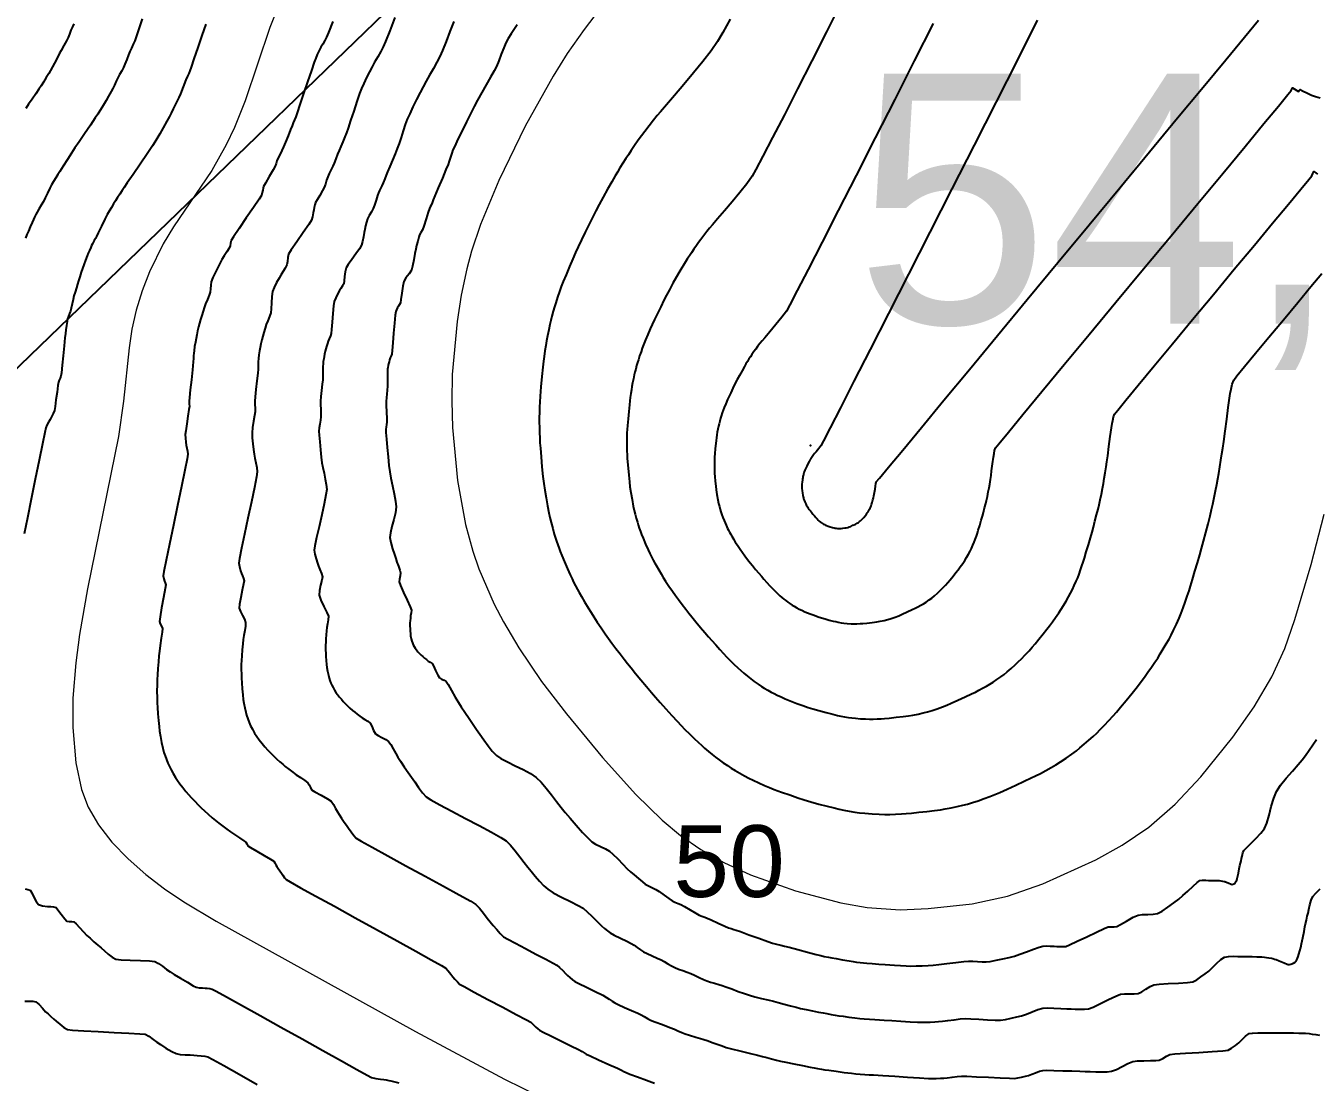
# Model space of a CAD drawing. Extents: x 27 to 849, y 0 to 853.
# Drawn here: x 329.2 to 420.6, y 348.1 to 422.9 of the extents above; entities that cross this region are included whole.
import ezdxf
from ezdxf.enums import TextEntityAlignment as Align

# ---------------------------------------------------------------- set-up
doc = ezdxf.new("R2010")
doc.units = 0
doc.header["$LTSCALE"] = 2
for name, color, linetype in [('Curva 1 m', 5, 'Continuous'), ('Curva Mestra', 1, 'Continuous'), ('REL_Ponto_Cotado_Altimetrico_P', 7, 'Continuous'), ('TXT - TEXTO 01', 142, 'Continuous')]:
    doc.layers.add(name, color=color, linetype=linetype)
doc.styles.add('ARIAL', font='arial.ttf')

msp = doc.modelspace()

# ---------------------------------------------------------------- linework, layer by layer
at = {"extrusion": (-0.049704, 0.050571, 0.997483), "elevation": -45.882}
msp.add_lwpolyline([(-371.684, 250.552), (-374.359, -58.63), (-849.748, -54.517), (-847.073, 254.665)], close=True, dxfattribs=at)
at = {"layer": 'Curva 1 m', "linetype": 'Continuous', "lineweight": -3}
for points, elevation in [([(386.895, 424.498), (385.871, 422.463), (384.836, 420.415), (383.83, 418.43), (382.891, 416.589), (382.06, 414.969), (381.376, 413.65), (380.878, 412.711), (380.605, 412.23), (380.233, 411.708), (379.745, 411.087), (379.198, 410.424), (378.652, 409.781), (378.164, 409.215), (377.792, 408.786), (377.595, 408.554), (377.409, 408.317), (377.193, 408.038), (376.983, 407.764), (376.815, 407.54), (376.659, 407.323), (376.479, 407.067), (376.305, 406.815), (376.165, 406.608), (376.036, 406.411), (375.889, 406.18), (375.743, 405.948), (375.621, 405.747), (375.482, 405.507), (375.262, 405.119), (375.003, 404.658), (374.751, 404.201), (374.549, 403.824), (374.358, 403.451), (374.133, 402.997), (373.902, 402.522), (373.693, 402.086), (373.537, 401.749), (373.396, 401.428), (373.231, 401.038), (373.065, 400.64), (372.924, 400.293), (372.831, 400.058), (372.744, 399.812), (372.644, 399.517), (372.553, 399.239), (372.492, 399.043), (372.43, 398.828), (372.365, 398.583), (372.311, 398.366), (372.266, 398.169), (372.207, 397.892), (372.147, 397.598), (372.1, 397.351), (372.06, 397.117), (372.016, 396.845), (371.976, 396.572), (371.944, 396.336), (371.914, 396.047), (371.868, 395.582), (371.82, 395.059), (371.779, 394.595), (371.757, 394.307), (371.747, 394.072), (371.74, 393.799), (371.736, 393.526), (371.736, 393.292), (371.739, 393.057), (371.746, 392.784), (371.755, 392.511), (371.767, 392.277), (371.788, 392.006), (371.824, 391.576), (371.869, 391.079), (371.916, 390.606), (371.958, 390.247), (372.022, 389.83), (372.109, 389.334), (372.196, 388.871), (372.261, 388.555), (372.323, 388.307), (372.404, 388.014), (372.483, 387.737), (372.542, 387.54), (372.612, 387.324), (372.698, 387.078), (372.777, 386.864), (372.886, 386.603), (373.064, 386.189), (373.246, 385.774), (373.366, 385.511), (373.475, 385.293), (373.604, 385.048), (373.72, 384.835), (373.831, 384.64), (373.992, 384.366), (374.164, 384.075), (374.313, 383.833), (374.485, 383.568), (374.72, 383.217), (374.968, 382.851), (375.182, 382.545), (375.396, 382.255), (375.649, 381.918), (375.906, 381.584), (376.129, 381.298), (376.341, 381.036), (376.633, 380.68), (376.957, 380.288), (377.266, 379.918), (377.513, 379.629), (377.748, 379.36), (378.03, 379.044), (378.322, 378.72), (378.588, 378.43), (378.789, 378.216), (379.031, 377.972), (379.323, 377.685), (379.601, 377.418), (379.799, 377.233), (380.02, 377.041), (380.277, 376.827), (380.506, 376.645), (380.746, 376.468), (381.028, 376.27), (381.28, 376.103), (381.473, 375.986), (381.71, 375.849), (381.951, 375.714), (382.16, 375.602), (382.382, 375.493), (382.657, 375.365), (382.94, 375.238), (383.183, 375.135), (383.426, 375.041), (383.782, 374.909), (384.19, 374.762), (384.589, 374.624), (384.918, 374.516), (385.342, 374.393), (385.853, 374.257), (386.328, 374.136), (386.648, 374.06), (386.881, 374.011), (387.153, 373.961), (387.426, 373.914), (387.662, 373.881), (387.933, 373.853), (388.287, 373.825), (388.644, 373.803), (388.922, 373.793), (389.17, 373.796), (389.458, 373.807), (389.746, 373.824), (389.993, 373.841), (390.326, 373.872), (390.81, 373.921), (391.308, 373.978), (391.685, 374.028), (392, 374.083), (392.365, 374.154), (392.729, 374.232), (393.039, 374.31), (393.35, 374.405), (393.715, 374.531), (394.081, 374.664), (394.392, 374.785), (394.712, 374.923), (395.18, 375.134), (395.69, 375.369), (396.139, 375.578), (396.422, 375.714), (396.659, 375.835), (396.934, 375.981), (397.206, 376.131), (397.436, 376.265), (397.669, 376.413), (397.945, 376.596), (398.221, 376.788), (398.451, 376.958), (398.682, 377.146), (398.957, 377.383), (399.232, 377.63), (399.462, 377.845), (399.69, 378.072), (399.958, 378.351), (400.224, 378.637), (400.448, 378.886), (400.651, 379.125), (400.925, 379.457), (401.221, 379.822), (401.49, 380.159), (401.681, 380.406), (401.879, 380.675), (402.104, 380.993), (402.322, 381.31), (402.498, 381.575), (402.662, 381.839), (402.849, 382.151), (403.027, 382.461), (403.168, 382.717), (403.291, 382.966), (403.428, 383.26), (403.559, 383.555), (403.666, 383.808), (403.762, 384.062), (403.868, 384.36), (403.971, 384.659), (404.056, 384.917), (404.145, 385.201), (404.277, 385.639), (404.428, 386.147), (404.572, 386.637), (404.682, 387.024), (404.779, 387.384), (404.891, 387.81), (405.004, 388.251), (405.105, 388.652), (405.178, 388.959), (405.256, 389.311), (405.341, 389.722), (405.422, 390.133), (405.488, 390.485), (405.549, 390.836), (405.616, 391.245), (405.68, 391.654), (405.734, 392.007), (405.792, 392.428), (405.881, 393.087), (405.977, 393.808), (406.059, 394.413), (406.106, 394.726), (406.148, 394.945), (406.206, 395.193), (406.279, 395.398), (406.498, 395.673), (407.077, 396.38), (407.957, 397.447), (409.077, 398.801), (410.378, 400.371), (411.798, 402.085), (413.278, 403.869), (414.758, 405.651), (416.177, 407.36), (417.474, 408.923), (418.591, 410.268), (419.465, 411.322), (420.038, 412.013), (420.248, 412.27), (420.312, 412.435), (420.382, 412.56), (420.524, 412.473), (420.66, 412.381)], 52), ([(337.414, 423.377), (337.177, 422.673), (336.985, 422.108), (336.884, 421.821), (336.779, 421.579), (336.652, 421.306), (336.543, 421.066), (336.45, 420.833), (336.321, 420.504), (336.19, 420.174), (336.092, 419.941), (335.966, 419.701), (335.815, 419.43), (335.688, 419.196), (335.573, 418.96), (335.446, 418.689), (335.331, 418.454), (335.209, 418.23), (335.032, 417.913), (334.852, 417.595), (334.722, 417.37), (334.583, 417.136), (334.421, 416.87), (334.277, 416.64), (334.093, 416.364), (333.748, 415.855), (333.333, 415.244), (332.938, 414.661), (332.654, 414.239), (332.411, 413.87), (332.115, 413.417), (331.817, 412.959), (331.571, 412.579), (331.429, 412.358), (331.286, 412.129), (331.125, 411.866), (330.989, 411.633), (330.869, 411.394), (330.702, 411.047), (330.535, 410.699), (330.414, 410.456), (330.269, 410.199), (330.1, 409.91), (329.978, 409.698), (329.889, 409.53), (329.791, 409.338), (329.708, 409.168), (329.621, 408.971), (329.489, 408.661), (329.352, 408.338), (329.254, 408.099), (329.15, 407.839)], 43), ([(350.92, 423.195), (350.61, 422.423), (350.471, 422.084), (350.349, 421.855), (350.202, 421.599), (350.075, 421.373), (349.953, 421.136), (349.814, 420.856), (349.701, 420.607), (349.599, 420.319), (349.395, 419.719), (349.13, 418.932), (348.845, 418.085), (348.583, 417.304), (348.384, 416.714), (348.291, 416.441), (348.21, 416.241), (348.114, 416.015), (348.03, 415.816), (347.924, 415.549), (347.747, 415.104), (347.562, 414.64), (347.428, 414.316), (347.309, 414.063), (347.16, 413.758), (347.026, 413.485), (346.952, 413.327), (346.89, 413.139), (346.826, 412.952), (346.684, 412.693), (346.412, 412.212), (346.144, 411.74), (346.015, 411.507), (345.979, 411.383), (345.948, 411.257), (345.919, 411.084), (345.87, 410.882), (345.699, 410.619), (345.3, 410.031), (344.787, 409.281), (344.275, 408.531), (343.877, 407.943), (343.707, 407.681), (343.677, 407.494), (343.649, 407.306), (343.563, 407.152), (343.397, 406.886), (343.21, 406.588), (343.062, 406.338), (342.889, 406.009), (342.644, 405.526), (342.417, 405.058), (342.295, 404.77), (342.263, 404.534), (342.252, 404.258), (342.226, 404.02), (342.155, 403.808), (342.036, 403.51), (341.907, 403.193), (341.806, 402.928), (341.722, 402.674), (341.628, 402.377), (341.54, 402.081), (341.469, 401.831), (341.407, 401.582), (341.339, 401.291), (341.275, 401.001), (341.225, 400.757), (341.178, 400.491), (341.126, 400.169), (341.083, 399.88), (341.061, 399.714), (341.056, 399.527), (341.053, 399.339), (341.028, 399.088), (340.97, 398.533), (340.896, 397.827), (340.822, 397.121), (340.765, 396.567), (340.741, 396.315), (340.747, 396.127), (340.752, 395.94), (340.721, 395.713), (340.651, 395.25), (340.568, 394.701), (340.498, 394.215), (340.467, 393.94), (340.478, 393.694), (340.508, 393.414), (340.537, 393.19), (340.577, 392.99), (340.626, 392.764), (340.649, 392.565), (340.588, 392.229), (340.426, 391.421), (340.192, 390.277), (339.915, 388.932), (339.623, 387.522), (339.346, 386.182), (339.112, 385.048), (338.952, 384.254), (338.892, 383.937), (338.939, 383.732), (338.996, 383.562), (339.044, 383.438), (339.083, 383.312), (339.036, 383.034), (338.922, 382.413), (338.787, 381.671), (338.676, 381.029), (338.635, 380.711), (338.695, 380.55), (338.792, 380.371), (338.853, 380.211), (338.833, 379.962), (338.767, 379.517), (338.689, 379.019), (338.632, 378.607), (338.598, 378.276), (338.56, 377.843), (338.521, 377.374), (338.489, 376.939), (338.471, 376.603), (338.462, 376.221), (338.46, 375.776), (338.464, 375.332), (338.475, 374.95), (338.495, 374.611), (338.526, 374.169), (338.565, 373.695), (338.606, 373.262), (338.644, 372.94), (338.706, 372.574), (338.792, 372.141), (338.882, 371.733), (338.957, 371.44), (339.033, 371.205), (339.133, 370.934), (339.24, 370.666), (339.34, 370.44), (339.458, 370.211), (339.61, 369.939), (339.772, 369.668), (339.917, 369.44), (340.079, 369.214), (340.284, 368.946), (340.498, 368.678), (340.686, 368.454), (340.885, 368.233), (341.13, 367.976), (341.38, 367.72), (341.599, 367.504), (341.825, 367.295), (342.095, 367.053), (342.369, 366.815), (342.606, 366.616), (342.844, 366.425), (343.126, 366.208), (343.41, 365.994), (343.657, 365.813), (343.943, 365.619), (344.297, 365.387), (344.605, 365.184), (344.753, 365.079), (344.819, 364.953), (344.884, 364.829), (345.085, 364.706), (345.529, 364.448), (346.057, 364.142), (346.51, 363.875), (346.727, 363.735), (346.805, 363.626), (346.88, 363.487), (346.946, 363.365), (347.037, 363.226), (347.158, 363.046), (347.268, 362.889), (347.373, 362.737), (347.496, 362.564), (347.618, 362.429), (347.903, 362.264), (348.63, 361.858), (349.702, 361.265), (351.021, 360.538), (352.488, 359.73), (354.005, 358.894), (355.474, 358.085), (356.797, 357.354), (357.876, 356.756), (358.613, 356.343), (358.91, 356.17), (359.087, 355.982), (359.27, 355.746), (359.421, 355.552), (359.565, 355.38), (359.733, 355.185), (359.893, 355.031), (360.211, 354.85), (360.935, 354.462), (361.9, 353.95), (362.945, 353.398), (363.906, 352.89), (364.621, 352.51), (364.928, 352.341), (365.059, 352.224), (365.199, 352.081), (365.301, 351.978), (365.429, 351.865), (365.562, 351.76), (365.805, 351.636), (366.356, 351.363), (367.061, 351.015), (367.766, 350.667), (368.318, 350.394), (368.562, 350.27), (368.705, 350.17), (368.848, 350.07), (369.132, 349.94), (369.741, 349.668), (370.46, 349.348), (371.071, 349.076), (371.359, 348.947), (371.521, 348.853), (371.684, 348.761), (371.945, 348.661), (372.493, 348.457), (373.137, 348.218), (373.688, 348.013)], 46), ([(355.317, 423.47), (354.943, 422.525), (354.646, 421.785), (354.482, 421.394), (354.308, 421.061), (354.091, 420.681), (353.872, 420.302), (353.69, 419.973), (353.513, 419.63), (353.305, 419.22), (353.103, 418.802), (352.942, 418.44), (352.813, 418.086), (352.619, 417.519), (352.396, 416.847), (352.177, 416.183), (351.995, 415.635), (351.884, 415.316), (351.766, 415.02), (351.622, 414.676), (351.478, 414.34), (351.363, 414.066), (351.253, 413.792), (351.124, 413.467), (351.002, 413.159), (350.911, 412.941), (350.797, 412.703), (350.662, 412.434), (350.554, 412.199), (350.473, 411.961), (350.388, 411.686), (350.303, 411.449), (350.179, 411.217), (349.986, 410.883), (349.799, 410.561), (349.694, 410.365), (349.644, 410.209), (349.598, 410.026), (349.561, 409.865), (349.524, 409.652), (349.473, 409.362), (349.405, 409.115), (349.213, 408.812), (348.821, 408.243), (348.362, 407.585), (347.971, 407.017), (347.782, 406.714), (347.736, 406.48), (347.711, 406.201), (347.667, 405.964), (347.547, 405.737), (347.374, 405.474), (347.227, 405.239), (347.105, 405.018), (346.934, 404.7), (346.765, 404.358), (346.652, 404.063), (346.598, 403.72), (346.567, 403.273), (346.544, 402.846), (346.513, 402.563), (346.425, 402.298), (346.301, 402.002), (346.198, 401.743), (346.112, 401.481), (346.02, 401.18), (345.946, 400.921), (345.882, 400.663), (345.815, 400.369), (345.763, 400.115), (345.717, 399.864), (345.671, 399.578), (345.64, 399.333), (345.631, 399.095), (345.63, 398.822), (345.624, 398.583), (345.596, 398.29), (345.538, 397.756), (345.472, 397.142), (345.416, 396.608), (345.39, 396.315), (345.395, 396.076), (345.41, 395.803), (345.413, 395.565), (345.376, 395.303), (345.305, 394.89), (345.235, 394.439), (345.199, 394.065), (345.21, 393.71), (345.248, 393.291), (345.297, 392.885), (345.34, 392.565), (345.394, 392.275), (345.47, 391.939), (345.537, 391.603), (345.564, 391.315), (345.506, 390.95), (345.355, 390.192), (345.143, 389.175), (344.901, 388.031), (344.659, 386.892), (344.449, 385.894), (344.301, 385.166), (344.246, 384.844), (344.294, 384.59), (344.383, 384.304), (344.453, 384.094), (344.515, 383.935), (344.586, 383.754), (344.627, 383.594), (344.593, 383.366), (344.504, 382.928), (344.398, 382.41), (344.315, 381.939), (344.291, 381.643), (344.368, 381.409), (344.507, 381.143), (344.647, 380.877), (344.727, 380.643), (344.722, 380.383), (344.671, 380.058), (344.607, 379.725), (344.561, 379.44), (344.529, 379.116), (344.492, 378.691), (344.459, 378.266), (344.44, 377.937), (344.433, 377.651), (344.432, 377.317), (344.435, 376.984), (344.444, 376.698), (344.463, 376.366), (344.496, 375.934), (344.534, 375.507), (344.57, 375.19), (344.617, 374.915), (344.681, 374.591), (344.749, 374.284), (344.805, 374.065), (344.886, 373.822), (344.99, 373.549), (345.092, 373.315), (345.216, 373.077), (345.376, 372.802), (345.525, 372.565), (345.695, 372.331), (345.908, 372.059), (346.102, 371.825), (346.31, 371.597), (346.561, 371.337), (346.787, 371.113), (346.956, 370.956), (347.159, 370.775), (347.364, 370.596), (347.541, 370.447), (347.789, 370.251), (348.075, 370.032), (348.329, 369.845), (348.616, 369.658), (348.943, 369.451), (349.152, 369.294), (349.241, 369.14), (349.324, 368.947), (349.414, 368.795), (349.65, 368.644), (350.084, 368.404), (350.528, 368.154), (350.796, 367.974), (350.952, 367.756), (351.101, 367.477), (351.234, 367.234), (351.361, 367.038), (351.535, 366.779), (351.719, 366.509), (351.877, 366.282), (352.029, 366.061), (352.208, 365.803), (352.396, 365.553), (352.577, 365.361), (352.917, 365.157), (353.7, 364.72), (354.802, 364.116), (356.096, 363.41), (357.456, 362.669), (358.757, 361.959), (359.873, 361.344), (360.678, 360.892), (361.046, 360.667), (361.307, 360.401), (361.586, 360.055), (361.851, 359.707), (362.068, 359.433), (362.278, 359.182), (362.523, 358.89), (362.776, 358.608), (363.011, 358.389), (363.3, 358.214), (363.848, 357.918), (364.55, 357.551), (365.3, 357.162), (365.993, 356.803), (366.524, 356.523), (366.787, 356.372), (366.979, 356.207), (367.194, 355.993), (367.392, 355.787), (367.534, 355.645), (367.696, 355.501), (367.884, 355.34), (368.057, 355.21), (368.333, 355.065), (368.868, 354.802), (369.489, 354.499), (370.026, 354.236), (370.307, 354.093), (370.49, 353.967), (370.694, 353.816), (370.878, 353.693), (371.119, 353.579), (371.56, 353.383), (372.068, 353.159), (372.513, 352.963), (372.761, 352.85), (372.969, 352.733), (373.202, 352.593), (373.412, 352.48), (373.725, 352.357), (374.254, 352.162), (374.788, 351.967), (375.115, 351.843), (375.356, 351.733), (375.628, 351.603), (375.871, 351.498), (376.163, 351.404), (376.631, 351.267), (377.124, 351.122), (377.494, 351.009), (377.791, 350.905), (378.134, 350.777), (378.478, 350.652), (378.776, 350.552), (379.143, 350.454), (379.732, 350.307), (380.394, 350.145), (380.981, 350.003), (381.346, 349.912), (381.642, 349.834), (381.985, 349.741), (382.328, 349.649), (382.625, 349.575), (382.985, 349.498), (383.555, 349.383), (384.183, 349.258), (384.719, 349.153), (385.01, 349.096), (385.249, 349.052), (385.521, 349.003), (385.76, 348.964), (386.042, 348.925), (386.55, 348.858), (387.137, 348.782), (387.657, 348.717), (387.962, 348.681), (388.258, 348.657), (388.597, 348.634), (388.893, 348.616), (389.21, 348.596), (389.859, 348.555), (390.706, 348.501), (391.617, 348.445), (392.459, 348.393), (393.098, 348.356), (393.401, 348.341), (393.653, 348.346), (393.941, 348.36), (394.192, 348.377), (394.429, 348.404), (394.771, 348.448), (395.136, 348.491), (395.443, 348.515), (395.818, 348.506), (396.504, 348.475), (397.342, 348.433), (398.175, 348.392), (398.845, 348.363), (399.193, 348.358), (399.426, 348.39), (399.696, 348.443), (399.964, 348.506), (400.193, 348.566), (400.421, 348.646), (400.688, 348.753), (400.958, 348.854), (401.193, 348.917), (401.476, 348.928), (401.982, 348.92), (402.608, 348.901), (403.254, 348.878), (403.816, 348.858), (404.193, 348.849), (404.539, 348.839), (404.948, 348.824), (405.37, 348.815), (405.76, 348.823), (406.068, 348.861), (406.42, 348.993), (406.818, 349.2), (407.216, 349.41), (407.568, 349.547), (407.903, 349.591), (408.348, 349.608), (408.811, 349.613), (409.206, 349.62), (409.443, 349.643), (409.685, 349.761), (409.951, 349.93), (410.193, 350.05), (410.557, 350.089), (411.308, 350.14), (412.253, 350.197), (413.198, 350.256), (413.951, 350.31), (414.318, 350.355), (414.568, 350.49), (414.838, 350.686), (415.068, 350.867), (415.295, 351.083), (415.561, 351.345), (415.815, 351.523), (416.051, 351.563), (416.432, 351.579), (416.882, 351.58), (417.326, 351.576), (417.69, 351.574), (418.057, 351.575), (418.506, 351.574), (418.96, 351.57), (419.337, 351.565), (419.557, 351.56), (419.789, 351.545), (420.053, 351.523), (420.279, 351.497), (420.52, 351.457), (420.79, 351.404)], 47), ([(359.479, 423.186), (359.211, 422.491), (358.931, 421.77), (358.678, 421.137), (358.493, 420.705), (358.291, 420.313), (358.041, 419.867), (357.772, 419.403), (357.517, 418.959), (357.304, 418.573), (357.094, 418.164), (356.844, 417.67), (356.587, 417.15), (356.356, 416.665), (356.183, 416.273), (356.042, 415.898), (355.893, 415.452), (355.744, 414.987), (355.603, 414.55), (355.477, 414.191), (355.331, 413.82), (355.143, 413.369), (354.951, 412.916), (354.79, 412.538), (354.696, 412.316), (354.594, 412.062), (354.481, 411.775), (354.394, 411.566), (354.319, 411.408), (354.23, 411.23), (354.157, 411.071), (354.087, 410.867), (353.981, 410.533), (353.869, 410.188), (353.78, 409.946), (353.652, 409.712), (353.494, 409.45), (353.374, 409.223), (353.298, 408.989), (353.23, 408.715), (353.174, 408.473), (353.133, 408.252), (353.083, 407.939), (353.019, 407.612), (352.94, 407.348), (352.793, 407.102), (352.54, 406.745), (352.252, 406.35), (352.001, 405.993), (351.858, 405.748), (351.793, 405.475), (351.75, 405.134), (351.719, 404.818), (351.686, 404.623), (351.603, 404.465), (351.489, 404.292), (351.392, 404.139), (351.274, 403.926), (351.119, 403.627), (351.009, 403.355), (350.967, 403.051), (350.919, 402.511), (350.871, 401.899), (350.83, 401.376), (350.801, 401.105), (350.742, 400.929), (350.66, 400.731), (350.591, 400.559), (350.534, 400.384), (350.472, 400.184), (350.423, 400.01), (350.38, 399.839), (350.336, 399.642), (350.3, 399.473), (350.27, 399.308), (350.239, 399.119), (350.219, 398.952), (350.212, 398.759), (350.209, 398.449), (350.205, 398.109), (350.195, 397.827), (350.164, 397.507), (350.114, 397.071), (350.065, 396.635), (350.039, 396.315), (350.042, 396.051), (350.058, 395.741), (350.073, 395.437), (350.074, 395.19), (350.046, 394.958), (349.999, 394.69), (349.954, 394.421), (349.931, 394.19), (349.944, 393.902), (349.983, 393.427), (350.036, 392.872), (350.093, 392.341), (350.142, 391.94), (350.204, 391.6), (350.292, 391.206), (350.382, 390.796), (350.452, 390.403), (350.479, 390.065), (350.427, 389.685), (350.3, 389.045), (350.127, 388.253), (349.94, 387.419), (349.769, 386.651), (349.645, 386.059), (349.6, 385.751), (349.644, 385.476), (349.736, 385.151), (349.837, 384.845), (349.911, 384.626), (350.003, 384.387), (350.11, 384.116), (350.171, 383.876), (350.138, 383.634), (350.051, 383.275), (349.968, 382.891), (349.948, 382.575), (350.063, 382.229), (350.279, 381.777), (350.492, 381.349), (350.601, 381.075), (350.59, 380.824), (350.535, 380.531), (350.49, 380.273), (350.469, 380.057), (350.444, 379.774), (350.422, 379.49), (350.409, 379.271), (350.404, 379.008), (350.405, 378.708), (350.412, 378.445), (350.425, 378.224), (350.447, 377.936), (350.472, 377.651), (350.496, 377.44), (350.541, 377.186), (350.601, 376.9), (350.653, 376.69), (350.706, 376.528), (350.776, 376.346), (350.844, 376.19), (350.927, 376.032), (351.033, 375.848), (351.133, 375.69), (351.246, 375.534), (351.388, 375.352), (351.517, 375.197), (351.656, 375.045), (351.823, 374.871), (351.974, 374.722), (352.13, 374.578), (352.314, 374.416), (352.477, 374.278), (352.642, 374.147), (352.833, 374.001), (353.002, 373.877), (353.183, 373.764), (353.39, 373.638), (353.551, 373.509), (353.67, 373.294), (353.801, 372.996), (353.944, 372.76), (354.123, 372.636), (354.387, 372.501), (354.66, 372.359), (354.865, 372.213), (355.024, 371.998), (355.198, 371.694), (355.37, 371.371), (355.522, 371.103), (355.713, 370.81), (355.973, 370.42), (356.249, 370.015), (356.486, 369.675), (356.715, 369.344), (356.983, 368.956), (357.265, 368.582), (357.536, 368.293), (357.857, 368.09), (358.494, 367.736), (359.345, 367.279), (360.306, 366.768), (361.273, 366.252), (362.144, 365.781), (362.814, 365.401), (363.182, 365.164), (363.492, 364.858), (363.825, 364.461), (364.156, 364.032), (364.461, 363.63), (364.715, 363.313), (364.962, 363.019), (365.246, 362.676), (365.549, 362.323), (365.85, 362), (366.13, 361.747), (366.527, 361.5), (367.108, 361.197), (367.743, 360.883), (368.299, 360.603), (368.647, 360.402), (368.934, 360.155), (369.257, 359.835), (369.554, 359.526), (369.768, 359.313), (369.943, 359.155), (370.15, 358.974), (370.362, 358.799), (370.551, 358.66), (370.847, 358.502), (371.296, 358.286), (371.747, 358.071), (372.051, 357.915), (372.252, 357.781), (372.479, 357.613), (372.706, 357.447), (372.909, 357.315), (373.169, 357.189), (373.527, 357.034), (373.889, 356.879), (374.164, 356.753), (374.391, 356.627), (374.65, 356.472), (374.911, 356.319), (375.14, 356.198), (375.389, 356.096), (375.697, 355.985), (376.01, 355.874), (376.275, 355.774), (376.538, 355.656), (376.848, 355.508), (377.155, 355.364), (377.409, 355.255), (377.656, 355.173), (377.948, 355.088), (378.241, 355.005), (378.491, 354.93), (378.757, 354.835), (379.162, 354.687), (379.625, 354.517), (380.069, 354.358), (380.414, 354.244), (380.807, 354.136), (381.268, 354.023), (381.731, 353.914), (382.127, 353.817), (382.461, 353.729), (382.878, 353.617), (383.32, 353.498), (383.728, 353.391), (384.045, 353.312), (384.429, 353.228), (384.886, 353.136), (385.32, 353.052), (385.636, 352.992), (385.895, 352.944), (386.197, 352.889), (386.499, 352.836), (386.76, 352.794), (387.064, 352.75), (387.467, 352.696), (387.884, 352.644), (388.228, 352.605), (388.55, 352.578), (388.926, 352.552), (389.302, 352.528), (389.625, 352.508), (389.955, 352.486), (390.5, 352.45), (391.149, 352.408), (391.794, 352.368), (392.324, 352.337), (392.63, 352.325), (392.905, 352.328), (393.224, 352.341), (393.543, 352.359), (393.817, 352.378), (394.085, 352.408), (394.469, 352.457), (394.907, 352.512), (395.336, 352.56), (395.693, 352.586), (396.107, 352.578), (396.673, 352.547), (397.283, 352.509), (397.826, 352.481), (398.193, 352.481), (398.542, 352.528), (398.947, 352.609), (399.35, 352.703), (399.693, 352.793), (400.035, 352.912), (400.436, 353.073), (400.84, 353.225), (401.193, 353.32), (401.527, 353.34), (401.979, 353.333), (402.464, 353.31), (402.897, 353.286), (403.193, 353.274), (403.484, 353.264), (403.824, 353.25), (404.16, 353.25), (404.443, 353.282), (404.768, 353.408), (405.281, 353.652), (405.855, 353.936), (406.367, 354.181), (406.693, 354.312), (406.978, 354.342), (407.32, 354.34), (407.66, 354.339), (407.943, 354.375), (408.206, 354.495), (408.503, 354.679), (408.801, 354.863), (409.068, 354.986), (409.445, 355.032), (410.079, 355.065), (410.799, 355.095), (411.436, 355.133), (411.818, 355.19), (412.093, 355.327), (412.397, 355.534), (412.693, 355.761), (412.943, 355.958), (413.198, 356.189), (413.501, 356.49), (413.805, 356.77), (414.063, 356.941), (414.335, 356.994), (414.673, 357), (415.019, 356.985), (415.313, 356.975), (415.63, 356.976), (416.012, 356.974), (416.356, 356.97), (416.558, 356.965), (416.713, 356.956), (416.889, 356.941), (417.04, 356.924), (417.204, 356.896), (417.389, 356.86), (417.498, 356.836), (417.607, 356.805), (417.716, 356.77), (417.929, 356.682), (418.288, 356.533), (418.49, 356.45), (418.573, 356.427), (418.656, 356.41), (418.769, 356.448), (418.961, 356.521), (419.077, 356.573), (419.138, 356.66), (419.191, 356.754), (419.241, 356.868), (419.292, 356.997), (419.337, 357.144), (419.408, 357.395), (419.466, 357.619), (419.521, 357.881), (419.606, 358.314), (419.694, 358.764), (419.757, 359.079), (419.806, 359.306), (419.865, 359.569), (419.925, 359.832), (419.98, 360.057), (420.039, 360.31), (420.114, 360.635), (420.206, 360.963), (420.315, 361.224), (420.522, 361.47), (420.841, 361.771)], 48), ([(379.06, 423.366), (378.541, 422.406), (378.163, 421.766), (377.711, 421.126), (377.124, 420.368), (376.457, 419.551), (375.767, 418.729), (375.109, 417.96), (374.538, 417.3), (374.109, 416.805), (373.878, 416.533), (373.613, 416.196), (373.306, 415.799), (373.006, 415.408), (372.768, 415.089), (372.546, 414.78), (372.29, 414.416), (372.042, 414.056), (371.843, 413.762), (371.659, 413.482), (371.449, 413.153), (371.242, 412.823), (371.067, 412.536), (370.913, 412.27), (370.67, 411.843), (370.375, 411.32), (370.065, 410.763), (369.775, 410.235), (369.541, 409.798), (369.32, 409.366), (369.06, 408.844), (368.783, 408.281), (368.515, 407.727), (368.28, 407.232), (368.101, 406.845), (367.9, 406.387), (367.665, 405.833), (367.429, 405.266), (367.228, 404.772), (367.096, 404.436), (366.971, 404.086), (366.83, 403.667), (366.7, 403.271), (366.612, 402.991), (366.525, 402.686), (366.432, 402.336), (366.355, 402.028), (366.292, 401.747), (366.208, 401.352), (366.122, 400.934), (366.055, 400.583), (365.998, 400.25), (365.936, 399.862), (365.878, 399.473), (365.833, 399.138), (365.789, 398.726), (365.725, 398.065), (365.656, 397.32), (365.598, 396.659), (365.567, 396.248), (365.552, 395.915), (365.543, 395.526), (365.537, 395.137), (365.537, 394.803), (365.541, 394.469), (365.551, 394.081), (365.564, 393.692), (365.581, 393.358), (365.61, 392.972), (365.662, 392.361), (365.726, 391.654), (365.793, 390.98), (365.852, 390.468), (365.923, 390.008), (366.017, 389.454), (366.12, 388.89), (366.214, 388.398), (366.285, 388.06), (366.373, 387.707), (366.487, 387.289), (366.6, 386.896), (366.684, 386.615), (366.756, 386.391), (366.844, 386.131), (366.936, 385.873), (367.018, 385.652), (367.131, 385.379), (367.32, 384.94), (367.536, 384.443), (367.731, 384.002), (367.857, 383.725), (367.969, 383.5), (368.103, 383.241), (368.241, 382.983), (368.361, 382.763), (368.52, 382.486), (368.748, 382.095), (368.994, 381.681), (369.206, 381.337), (369.392, 381.049), (369.645, 380.668), (369.928, 380.248), (370.206, 379.842), (370.443, 379.503), (370.68, 379.18), (370.96, 378.806), (371.257, 378.416), (371.543, 378.045), (371.792, 377.728), (372.033, 377.429), (372.361, 377.026), (372.738, 376.57), (373.123, 376.106), (373.477, 375.684), (373.761, 375.351), (374.096, 374.969), (374.498, 374.518), (374.914, 374.057), (375.292, 373.645), (375.578, 373.34), (375.845, 373.069), (376.17, 372.748), (376.505, 372.423), (376.803, 372.139), (377.017, 371.941), (377.244, 371.741), (377.513, 371.513), (377.785, 371.29), (378.023, 371.102), (378.269, 370.92), (378.564, 370.709), (378.864, 370.503), (379.125, 370.332), (379.4, 370.164), (379.736, 369.969), (380.08, 369.777), (380.378, 369.619), (380.694, 369.463), (381.086, 369.28), (381.488, 369.1), (381.834, 368.953), (382.18, 368.819), (382.687, 368.631), (383.268, 368.422), (383.836, 368.225), (384.304, 368.072), (384.772, 367.935), (385.341, 367.781), (385.922, 367.629), (386.427, 367.503), (386.767, 367.422), (387.099, 367.354), (387.487, 367.281), (387.875, 367.215), (388.211, 367.167), (388.597, 367.128), (389.101, 367.089), (389.608, 367.057), (390.006, 367.042), (390.358, 367.046), (390.768, 367.063), (391.178, 367.087), (391.53, 367.111), (391.886, 367.143), (392.404, 367.195), (392.984, 367.257), (393.529, 367.321), (393.939, 367.377), (394.29, 367.437), (394.696, 367.514), (395.119, 367.6), (395.521, 367.69), (395.866, 367.778), (396.211, 367.883), (396.616, 368.018), (397.042, 368.169), (397.447, 368.319), (397.792, 368.454), (398.154, 368.609), (398.678, 368.844), (399.279, 369.119), (399.871, 369.393), (400.367, 369.626), (400.682, 369.777), (401.021, 369.95), (401.412, 370.157), (401.799, 370.371), (402.127, 370.562), (402.459, 370.772), (402.852, 371.034), (403.244, 371.306), (403.572, 371.548), (403.828, 371.755), (404.132, 372.014), (404.452, 372.296), (404.756, 372.571), (405.011, 372.811), (405.264, 373.061), (405.561, 373.368), (405.872, 373.696), (406.167, 374.016), (406.415, 374.293), (406.704, 374.634), (407.094, 375.107), (407.516, 375.627), (407.898, 376.106), (408.171, 376.458), (408.391, 376.756), (408.642, 377.108), (408.901, 377.478), (409.139, 377.828), (409.333, 378.122), (409.516, 378.415), (409.725, 378.761), (409.938, 379.123), (410.133, 379.465), (410.287, 379.748), (410.462, 380.103), (410.657, 380.521), (410.844, 380.941), (410.996, 381.302), (411.134, 381.663), (411.285, 382.087), (411.43, 382.512), (411.552, 382.88), (411.651, 383.198), (411.799, 383.684), (411.973, 384.265), (412.153, 384.872), (412.316, 385.434), (412.443, 385.88), (412.581, 386.392), (412.741, 386.999), (412.902, 387.627), (413.045, 388.197), (413.149, 388.635), (413.236, 389.026), (413.332, 389.482), (413.428, 389.96), (413.518, 390.416), (413.591, 390.807), (413.659, 391.198), (413.734, 391.652), (413.81, 392.127), (413.881, 392.582), (413.94, 392.974), (414.006, 393.444), (414.105, 394.177), (414.218, 395.03), (414.329, 395.856), (414.419, 396.51), (414.47, 396.846), (414.53, 397.158), (414.612, 397.51), (414.717, 397.803), (414.94, 398.092), (415.483, 398.759), (416.266, 399.708), (417.209, 400.843), (418.231, 402.071), (419.251, 403.294), (420.189, 404.417), (420.963, 405.346)], 51), ([(400.808, 423.276), (399.393, 420.48), (397.889, 417.514), (396.332, 414.445), (394.756, 411.344), (393.197, 408.276), (391.689, 405.312), (390.267, 402.518), (388.965, 399.963), (387.819, 397.715), (386.864, 395.842), (386.133, 394.413), (385.663, 393.495), (385.487, 393.157), (385.326, 392.946), (385.133, 392.717), (385.028, 392.597), (384.967, 392.517), (384.909, 392.442), (384.859, 392.37), (384.81, 392.3), (384.768, 392.234), (384.727, 392.168), (384.657, 392.045), (384.564, 391.875), (384.481, 391.708), (384.409, 391.559), (384.349, 391.416), (384.302, 391.3), (384.274, 391.219), (384.25, 391.146), (384.236, 391.094), (384.222, 391.042), (384.207, 390.969), (384.19, 390.888), (384.178, 390.81), (384.166, 390.733), (384.152, 390.578), (384.138, 390.423), (384.136, 390.346), (384.135, 390.268), (384.137, 390.191), (384.139, 390.114), (384.152, 389.972), (384.168, 389.804), (384.193, 389.662), (384.215, 389.546), (384.237, 389.464), (384.258, 389.391), (384.275, 389.339), (384.293, 389.288), (384.338, 389.185), (384.383, 389.081), (384.41, 389.03), (384.437, 388.978), (384.479, 388.906), (384.528, 388.825), (384.589, 388.733), (384.66, 388.629), (384.732, 388.534), (384.805, 388.439), (384.904, 388.317), (385.016, 388.184), (385.12, 388.067), (385.21, 387.969), (385.293, 387.888), (385.365, 387.819), (385.418, 387.774), (385.472, 387.729), (385.531, 387.687), (385.59, 387.646), (385.656, 387.608), (385.725, 387.57), (385.801, 387.534), (385.881, 387.499), (386, 387.455), (386.145, 387.404), (386.291, 387.364), (386.409, 387.335), (386.487, 387.32), (386.564, 387.307), (386.659, 387.3), (386.756, 387.294), (386.838, 387.297), (386.92, 387.301), (387.043, 387.314), (387.178, 387.33), (387.281, 387.35), (387.384, 387.373), (387.487, 387.407), (387.591, 387.445), (387.75, 387.517), (387.9, 387.587), (387.978, 387.628), (388.055, 387.671), (388.132, 387.722), (388.21, 387.777), (388.286, 387.842), (388.364, 387.912), (388.439, 387.989), (388.514, 388.071), (388.609, 388.186), (388.703, 388.303), (388.767, 388.393), (388.827, 388.481), (388.88, 388.57), (388.929, 388.655), (388.968, 388.739), (389.005, 388.822), (389.036, 388.906), (389.065, 388.991), (389.108, 389.134), (389.16, 389.312), (389.202, 389.47), (389.236, 389.607), (389.26, 389.724), (389.283, 389.84), (389.303, 389.956), (389.321, 390.072), (389.351, 390.293), (389.377, 390.487), (389.39, 390.539), (389.404, 390.59), (389.629, 390.861), (390.268, 391.634), (391.275, 392.85), (392.598, 394.449), (394.191, 396.372), (396.003, 398.561), (397.987, 400.956), (400.092, 403.499), (402.271, 406.131), (404.474, 408.791), (406.653, 411.423), (408.758, 413.966), (410.742, 416.361), (412.554, 418.55), (414.147, 420.473), (415.47, 422.072), (416.477, 423.288)], 54), ([(341.912, 423.003), (341.642, 422.206), (341.351, 421.341), (341.081, 420.545), (340.88, 419.951), (340.791, 419.694), (340.707, 419.505), (340.62, 419.316), (340.515, 419.053), (340.321, 418.567), (340.126, 418.08), (340.018, 417.816), (339.918, 417.63), (339.816, 417.444), (339.739, 417.283), (339.609, 417.009), (339.464, 416.704), (339.34, 416.455), (339.165, 416.133), (338.906, 415.671), (338.661, 415.24), (338.529, 415.009), (338.459, 414.892), (338.378, 414.759), (338.306, 414.644), (338.136, 414.391), (337.754, 413.827), (337.263, 413.101), (336.763, 412.362), (336.356, 411.76), (336.142, 411.443), (335.999, 411.227), (335.834, 410.974), (335.67, 410.721), (335.53, 410.503), (335.392, 410.282), (335.231, 410.023), (335.073, 409.762), (334.943, 409.535), (334.77, 409.193), (334.526, 408.691), (334.298, 408.218), (334.176, 407.967), (334.103, 407.837), (334.017, 407.691), (333.958, 407.588), (333.889, 407.456), (333.823, 407.323), (333.764, 407.188), (333.674, 406.977), (333.596, 406.788), (333.52, 406.598), (333.402, 406.297), (333.275, 405.969), (333.176, 405.696), (333.091, 405.434), (332.996, 405.123), (332.907, 404.824), (332.84, 404.599), (332.754, 404.333), (332.656, 404.029), (332.576, 403.761), (332.518, 403.518), (332.447, 403.194), (332.38, 402.885), (332.332, 402.687), (332.269, 402.514), (332.192, 402.319), (332.133, 402.145), (332.097, 401.959), (332.051, 401.673), (332.005, 401.363), (331.97, 401.103), (331.936, 400.79), (331.879, 400.221), (331.811, 399.53), (331.743, 398.853), (331.688, 398.324), (331.657, 398.079), (331.605, 397.944), (331.533, 397.793), (331.479, 397.658), (331.442, 397.423), (331.38, 396.956), (331.308, 396.407), (331.241, 395.924), (331.193, 395.658), (331.108, 395.444), (330.99, 395.206), (330.889, 395.008), (330.787, 394.824), (330.67, 394.615), (330.582, 394.427), (330.508, 394.091), (330.341, 393.283), (330.109, 392.138), (329.838, 390.792), (329.554, 389.381), (329.284, 388.04), (329.055, 386.906)], 44), ([(332.565, 423.033), (332.467, 422.816), (332.371, 422.576), (332.265, 422.303), (332.165, 422.066), (332.041, 421.827), (331.853, 421.483), (331.669, 421.15), (331.559, 420.948), (331.483, 420.79), (331.398, 420.61), (331.322, 420.453), (331.211, 420.25), (331.056, 419.973), (330.916, 419.73), (330.79, 419.519), (330.609, 419.219), (330.414, 418.901), (330.248, 418.635), (330.091, 418.4), (329.869, 418.071), (329.616, 417.701), (329.37, 417.338), (329.166, 417.035)], 42), ([(363.973, 422.954), (363.779, 422.665), (363.556, 422.326), (363.34, 421.984), (363.168, 421.682), (363.017, 421.332), (362.845, 420.877), (362.668, 420.407), (362.503, 420.015), (362.343, 419.708), (362.091, 419.258), (361.785, 418.72), (361.462, 418.155), (361.161, 417.62), (360.919, 417.173), (360.677, 416.697), (360.378, 416.096), (360.063, 415.453), (359.772, 414.851), (359.545, 414.374), (359.424, 414.107), (359.336, 413.868), (359.244, 413.587), (359.154, 413.305), (359.071, 413.065), (358.927, 412.71), (358.671, 412.096), (358.383, 411.409), (358.143, 410.837), (358.028, 410.565), (357.947, 410.361), (357.878, 410.19), (357.818, 410.067), (357.759, 409.943), (357.677, 409.699), (357.516, 409.21), (357.351, 408.712), (357.257, 408.443), (357.154, 408.263), (357.054, 408.082), (357.003, 407.92), (356.928, 407.644), (356.849, 407.337), (356.786, 407.082), (356.725, 406.767), (356.643, 406.318), (356.556, 405.876), (356.475, 405.582), (356.311, 405.323), (356.093, 405.041), (355.934, 404.781), (355.862, 404.457), (355.793, 403.966), (355.736, 403.508), (355.704, 403.281), (355.634, 403.159), (355.557, 403.04), (355.501, 402.937), (355.422, 402.786), (355.365, 402.647), (355.335, 402.392), (355.283, 401.835), (355.221, 401.131), (355.16, 400.43), (355.112, 399.885), (355.089, 399.647), (355.038, 399.509), (354.984, 399.374), (354.939, 399.236), (354.899, 399.1), (354.867, 398.964), (354.838, 398.832), (354.816, 398.702), (354.797, 398.571), (354.792, 398.342), (354.785, 397.876), (354.776, 397.383), (354.766, 397.071), (354.742, 396.83), (354.709, 396.556), (354.688, 396.315), (354.693, 396.014), (354.711, 395.539), (354.729, 395.077), (354.734, 394.815), (354.713, 394.655), (354.681, 394.474), (354.663, 394.315), (354.676, 394.093), (354.714, 393.627), (354.768, 393.016), (354.83, 392.361), (354.892, 391.76), (354.945, 391.315), (355.027, 390.853), (355.144, 390.311), (355.264, 389.751), (355.358, 389.232), (355.393, 388.815), (355.344, 388.408), (355.232, 387.923), (355.101, 387.425), (354.994, 386.982), (354.954, 386.658), (355.013, 386.291), (355.135, 385.858), (355.27, 385.449), (355.368, 385.158), (355.456, 384.912), (355.568, 384.621), (355.667, 384.348), (355.716, 384.158), (355.688, 383.951), (355.627, 383.713), (355.604, 383.508), (355.701, 383.245), (355.915, 382.761), (356.168, 382.208), (356.38, 381.739), (356.474, 381.508), (356.456, 381.309), (356.419, 381.107), (356.404, 380.953), (356.389, 380.76), (356.379, 380.606), (356.376, 380.399), (356.38, 380.192), (356.39, 380.036), (356.406, 379.841), (356.422, 379.69), (356.461, 379.485), (356.5, 379.315), (356.545, 379.189), (356.596, 379.065), (356.664, 378.941), (356.74, 378.815), (356.831, 378.693), (356.933, 378.568), (357.043, 378.45), (357.161, 378.331), (357.285, 378.218), (357.413, 378.109), (357.543, 378.007), (357.675, 377.908), (357.818, 377.821), (357.95, 377.725), (358.042, 377.556), (358.197, 377.239), (358.359, 376.915), (358.473, 376.726), (358.613, 376.632), (358.792, 376.545), (358.934, 376.452), (359.078, 376.234), (359.317, 375.82), (359.584, 375.352), (359.81, 374.971), (360.004, 374.673), (360.266, 374.277), (360.56, 373.841), (360.848, 373.42), (361.095, 373.068), (361.334, 372.724), (361.61, 372.319), (361.908, 371.902), (362.208, 371.521), (362.495, 371.226), (362.818, 371.01), (363.286, 370.764), (363.835, 370.496), (364.401, 370.217), (364.916, 369.935), (365.318, 369.661), (365.66, 369.331), (366.026, 368.909), (366.399, 368.438), (366.758, 367.965), (367.086, 367.535), (367.362, 367.193), (367.719, 366.78), (368.153, 366.28), (368.598, 365.777), (368.986, 365.357), (369.248, 365.106), (369.527, 364.934), (369.874, 364.766), (370.224, 364.599), (370.507, 364.433), (370.753, 364.22), (371.087, 363.896), (371.446, 363.532), (371.771, 363.203), (372.001, 362.98), (372.251, 362.759), (372.554, 362.5), (372.842, 362.263), (373.045, 362.11), (373.28, 361.985), (373.557, 361.858), (373.795, 361.738), (374.032, 361.577), (374.379, 361.329), (374.72, 361.085), (374.939, 360.938), (375.136, 360.843), (375.367, 360.746), (375.567, 360.657), (375.818, 360.516), (376.224, 360.281), (376.626, 360.049), (376.867, 359.916), (377.046, 359.845), (377.254, 359.772), (377.435, 359.704), (377.714, 359.578), (378.194, 359.355), (378.672, 359.135), (378.947, 359.013), (379.118, 358.958), (379.315, 358.902), (379.488, 358.85), (379.788, 358.744), (380.387, 358.528), (381.093, 358.273), (381.713, 358.052), (382.052, 357.936), (382.324, 357.863), (382.635, 357.789), (382.909, 357.722), (383.242, 357.635), (383.847, 357.474), (384.54, 357.29), (385.141, 357.131), (385.466, 357.048), (385.718, 356.994), (386.007, 356.937), (386.261, 356.888), (386.557, 356.834), (387.017, 356.752), (387.473, 356.672), (387.76, 356.624), (387.993, 356.59), (388.259, 356.556), (388.494, 356.529), (388.724, 356.511), (389.119, 356.483), (389.585, 356.451), (390.028, 356.421), (390.357, 356.4), (390.704, 356.375), (391.108, 356.345), (391.512, 356.32), (391.86, 356.308), (392.217, 356.313), (392.643, 356.331), (393.073, 356.354), (393.442, 356.38), (393.831, 356.42), (394.408, 356.488), (395.04, 356.563), (395.596, 356.626), (395.943, 356.656), (396.232, 356.649), (396.569, 356.624), (396.905, 356.602), (397.193, 356.604), (397.477, 356.643), (397.889, 356.72), (398.358, 356.818), (398.816, 356.923), (399.193, 357.02), (399.577, 357.145), (400.048, 357.318), (400.528, 357.499), (400.936, 357.647), (401.193, 357.722), (401.435, 357.736), (401.728, 357.726), (402.003, 357.709), (402.193, 357.699), (402.394, 357.692), (402.622, 357.686), (402.818, 357.703), (403.084, 357.814), (403.631, 358.066), (404.318, 358.388), (405.005, 358.711), (405.551, 358.963), (405.818, 359.076), (406.016, 359.092), (406.247, 359.089), (406.443, 359.108), (406.695, 359.24), (407.122, 359.494), (407.585, 359.759), (407.943, 359.922), (408.256, 359.965), (408.634, 359.967), (409.01, 359.973), (409.318, 360.024), (409.64, 360.192), (410.05, 360.469), (410.47, 360.78), (410.818, 361.048), (411.106, 361.293), (411.467, 361.621), (411.833, 361.958), (412.137, 362.229), (412.312, 362.359), (412.502, 362.389), (412.734, 362.384), (412.937, 362.376), (413.162, 362.376), (413.414, 362.374), (413.559, 362.371), (413.681, 362.362), (413.8, 362.351), (413.927, 362.327), (414.029, 362.307), (414.084, 362.291), (414.138, 362.274), (414.333, 362.193), (414.525, 362.113), (414.608, 362.094), (414.713, 362.132), (414.819, 362.175), (414.848, 362.219), (414.876, 362.266), (414.901, 362.325), (414.926, 362.387), (414.964, 362.517), (415.013, 362.698), (415.054, 362.895), (415.113, 363.199), (415.159, 363.428), (415.193, 363.584), (415.233, 363.762), (415.27, 363.917), (415.311, 364.096), (415.367, 364.318), (415.438, 364.501), (415.592, 364.668), (415.903, 364.965), (416.283, 365.332), (416.643, 365.711), (416.895, 366.039), (417.058, 366.434), (417.217, 366.987), (417.379, 367.606), (417.552, 368.198), (417.747, 368.671), (418.036, 369.106), (418.44, 369.608), (418.881, 370.117), (419.283, 370.573), (419.569, 370.918), (419.797, 371.228), (420.058, 371.593), (420.326, 371.977), (420.574, 372.341)], 49), ([(393.421, 423.042), (392.088, 420.405), (390.707, 417.679), (389.322, 414.948), (387.975, 412.295), (386.707, 409.804), (385.561, 407.558), (384.58, 405.64), (383.806, 404.135), (383.28, 403.125), (383.046, 402.693), (382.725, 402.255), (382.3, 401.73), (381.861, 401.212), (381.501, 400.796), (381.312, 400.575), (381.164, 400.387), (380.997, 400.171), (380.862, 399.991), (380.739, 399.818), (380.6, 399.62), (380.488, 399.454), (380.386, 399.297), (380.272, 399.117), (380.174, 398.958), (380.066, 398.77), (379.894, 398.465), (379.707, 398.13), (379.556, 397.849), (379.415, 397.572), (379.249, 397.235), (379.091, 396.907), (378.973, 396.654), (378.869, 396.415), (378.748, 396.128), (378.638, 395.86), (378.567, 395.679), (378.497, 395.482), (378.422, 395.257), (378.371, 395.094), (378.316, 394.9), (378.266, 394.704), (378.23, 394.541), (378.183, 394.317), (378.145, 394.119), (378.114, 393.934), (378.081, 393.721), (378.055, 393.535), (378.032, 393.308), (377.997, 392.949), (377.965, 392.591), (377.947, 392.365), (377.94, 392.179), (377.936, 391.966), (377.935, 391.78), (377.938, 391.594), (377.945, 391.381), (377.953, 391.195), (377.97, 390.983), (377.998, 390.65), (378.032, 390.296), (378.063, 390.025), (378.116, 389.692), (378.185, 389.315), (378.238, 389.051), (378.289, 388.852), (378.351, 388.629), (378.4, 388.466), (378.465, 388.27), (378.535, 388.076), (378.63, 387.852), (378.773, 387.522), (378.874, 387.296), (378.937, 387.171), (379.012, 387.03), (379.079, 386.907), (379.171, 386.745), (379.302, 386.523), (379.42, 386.329), (379.562, 386.113), (379.751, 385.832), (379.921, 385.587), (380.091, 385.357), (380.29, 385.096), (380.467, 384.869), (380.628, 384.67), (380.85, 384.4), (381.08, 384.123), (381.264, 383.906), (381.439, 383.708), (381.647, 383.475), (381.848, 383.254), (382, 383.092), (382.194, 382.897), (382.418, 382.68), (382.582, 382.526), (382.709, 382.415), (382.857, 382.292), (382.989, 382.187), (383.127, 382.085), (383.29, 381.971), (383.435, 381.875), (383.59, 381.781), (383.777, 381.675), (383.942, 381.586), (384.121, 381.499), (384.339, 381.4), (384.532, 381.317), (384.719, 381.245), (384.993, 381.145), (385.287, 381.041), (385.532, 380.96), (385.776, 380.89), (386.071, 380.811), (386.345, 380.741), (386.529, 380.697), (386.714, 380.66), (386.926, 380.622), (387.113, 380.594), (387.334, 380.573), (387.613, 380.553), (387.839, 380.543), (388.036, 380.547), (388.26, 380.558), (388.456, 380.571), (388.735, 380.598), (389.122, 380.639), (389.432, 380.679), (389.681, 380.723), (389.965, 380.781), (390.211, 380.841), (390.459, 380.919), (390.744, 381.02), (390.991, 381.115), (391.238, 381.222), (391.593, 381.384), (391.94, 381.545), (392.161, 381.65), (392.349, 381.747), (392.562, 381.862), (392.746, 381.968), (392.931, 382.087), (393.146, 382.233), (393.331, 382.367), (393.515, 382.519), (393.729, 382.708), (393.913, 382.878), (394.094, 383.061), (394.303, 383.281), (394.481, 383.478), (394.635, 383.66), (394.842, 383.913), (395.046, 384.167), (395.192, 384.354), (395.348, 384.569), (395.521, 384.816), (395.662, 385.028), (395.792, 385.238), (395.935, 385.481), (396.048, 385.686), (396.146, 385.885), (396.25, 386.114), (396.335, 386.315), (396.411, 386.517), (396.492, 386.749), (396.56, 386.954), (396.629, 387.174), (396.731, 387.515), (396.838, 387.878), (396.921, 388.168), (396.993, 388.434), (397.075, 388.749), (397.151, 389.052), (397.207, 389.283), (397.268, 389.563), (397.333, 389.883), (397.386, 390.163), (397.434, 390.441), (397.485, 390.76), (397.527, 391.04), (397.573, 391.369), (397.64, 391.872), (397.704, 392.351), (397.742, 392.607), (397.782, 392.805), (397.842, 392.994), (398.085, 393.293), (398.755, 394.107), (399.791, 395.361), (401.133, 396.983), (402.719, 398.898), (404.487, 401.034), (406.378, 403.316), (408.329, 405.671), (410.28, 408.025), (412.169, 410.305), (413.936, 412.437), (415.519, 414.347), (416.858, 415.962), (417.891, 417.209), (418.557, 418.013), (418.795, 418.301), (418.838, 418.406), (418.884, 418.494), (418.998, 418.427), (419.19, 418.296), (419.302, 418.226), (419.357, 418.301), (419.413, 418.376), (419.588, 418.292), (419.93, 418.116), (420.227, 417.975), (420.518, 417.876), (420.849, 417.777)], 53), ([(329.119, 361.775), (329.325, 361.738), (329.484, 361.676), (329.595, 361.503), (329.747, 361.193), (329.912, 360.874), (330.061, 360.677), (330.344, 360.584), (330.704, 360.537), (330.936, 360.516), (331.13, 360.503), (331.311, 360.466), (331.45, 360.301), (331.685, 359.977), (331.926, 359.652), (332.08, 359.479), (332.233, 359.454), (332.424, 359.457), (332.58, 359.434), (332.735, 359.297), (332.984, 359.03), (333.26, 358.727), (333.493, 358.484), (333.719, 358.275), (333.989, 358.033), (334.263, 357.795), (334.5, 357.596), (334.734, 357.393), (335.009, 357.155), (335.291, 356.937), (335.551, 356.793), (335.927, 356.742), (336.562, 356.717), (337.285, 356.701), (337.921, 356.678), (338.301, 356.631), (338.566, 356.497), (338.858, 356.294), (339.146, 356.076), (339.397, 355.897), (339.688, 355.716), (340.13, 355.445), (340.61, 355.156), (341.018, 354.918), (341.24, 354.803), (341.442, 354.771), (341.678, 354.76), (341.865, 354.751), (342.026, 354.736), (342.21, 354.716), (342.365, 354.683), (342.652, 354.529), (343.377, 354.128), (344.446, 353.535), (345.759, 352.803), (347.22, 351.988), (348.733, 351.145), (350.199, 350.328), (351.521, 349.593), (352.603, 348.994), (353.348, 348.586), (353.658, 348.424), (353.953, 348.357), (354.295, 348.309), (354.533, 348.278), (354.699, 348.247), (354.888, 348.211), (355.033, 348.182), (355.222, 348.14), (355.41, 348.094), (355.586, 348.048)], 44), ([(329.099, 353.831), (329.382, 353.83), (329.668, 353.829), (329.89, 353.786), (330.124, 353.594), (330.362, 353.315), (330.574, 353.073), (330.744, 352.916), (330.946, 352.735), (331.152, 352.557), (331.329, 352.407), (331.572, 352.196), (331.853, 351.963), (332.117, 351.805), (332.484, 351.764), (333.269, 351.717), (334.306, 351.666), (335.426, 351.615), (336.463, 351.565), (337.249, 351.52), (337.617, 351.481), (337.888, 351.334), (338.181, 351.118), (338.44, 350.93), (338.706, 350.757), (339.098, 350.505), (339.507, 350.26), (339.822, 350.11), (340.111, 350.056), (340.463, 350.031), (340.808, 350.02), (341.072, 350.005), (341.306, 349.983), (341.578, 349.957), (341.848, 349.921), (342.072, 349.869), (342.414, 349.691), (343.191, 349.261), (344.282, 348.649), (345.562, 347.928)], 43)]:
    msp.add_lwpolyline(points, dxfattribs=dict(at, elevation=elevation))
at = {"layer": 'Curva Mestra', "lineweight": 0}
for points, elevation in [([(349.786, 431.107), (346.46, 422.773), (344.697, 417.566), (343.944, 415.692), (343.35, 414.455), (342.335, 412.648), (339.631, 408.647), (338.897, 407.438), (337.938, 405.478), (337.413, 404.112), (336.993, 402.741), (336.687, 401.398), (336.482, 400.095), (336.092, 396.315), (335.735, 393.815), (333.538, 383.03), (332.979, 379.778), (332.702, 377.773), (332.501, 375.268), (332.507, 373.203), (332.718, 370.69), (333.109, 368.815), (333.588, 367.565), (334.309, 366.315), (335.271, 365.082), (336.412, 363.895), (337.67, 362.785), (338.984, 361.782), (340.355, 360.864), (342.658, 359.496), (356.774, 351.672), (363.068, 348.31), (366.818, 346.448)], 45), ([(370.162, 424.511), (368.721, 422.638), (367.52, 420.916), (366.514, 419.326), (364.534, 415.772), (362.664, 411.94), (361.361, 408.815), (360.733, 406.94), (360.399, 405.69), (360.009, 403.815), (359.722, 401.94), (359.376, 398.19), (359.337, 396.315), (359.395, 394.44), (359.747, 390.69), (360.308, 387.565), (360.826, 385.69), (361.26, 384.44), (362.348, 381.94), (363.003, 380.691), (364.098, 378.84), (365.704, 376.461), (367.454, 374.158), (370.01, 371.073), (372.367, 368.464), (374.234, 366.648), (375.539, 365.56), (376.969, 364.56), (378.595, 363.635), (380.485, 362.771), (383.69, 361.627), (386.886, 360.784), (388.76, 360.454), (391.089, 360.291), (393.066, 360.381), (396.193, 360.726), (398.693, 361.246), (401.193, 362.124), (404.943, 363.841), (406.818, 364.859), (408.693, 366.139), (410.56, 367.777), (412.382, 369.7), (414.66, 372.509), (416.168, 374.669), (417.406, 376.779), (418.326, 378.795), (419.047, 380.842), (420.204, 384.736), (421.121, 388.31)], 50)]:
    msp.add_lwpolyline(points, dxfattribs=dict(at, elevation=elevation)).dxf.unprotected_set("ltscale", 0)
at = {"layer": 'REL_Ponto_Cotado_Altimetrico_P'}
msp.add_point((384.743, 393.163), dxfattribs=at)

# ---------------------------------------------------------------- texts
at = {"layer": 'TXT - TEXTO 01', "style": 'ARIAL'}
for s, height, p in [('54,36', 17.6929, (418.825, 396.498)), ('50', 5.08, (378.978, 359.677, 42.5))]:
    msp.add_text(s, height=height, dxfattribs=at).set_placement(p, align=Align.BOTTOM_CENTER)

doc.saveas('drawing.dxf')
